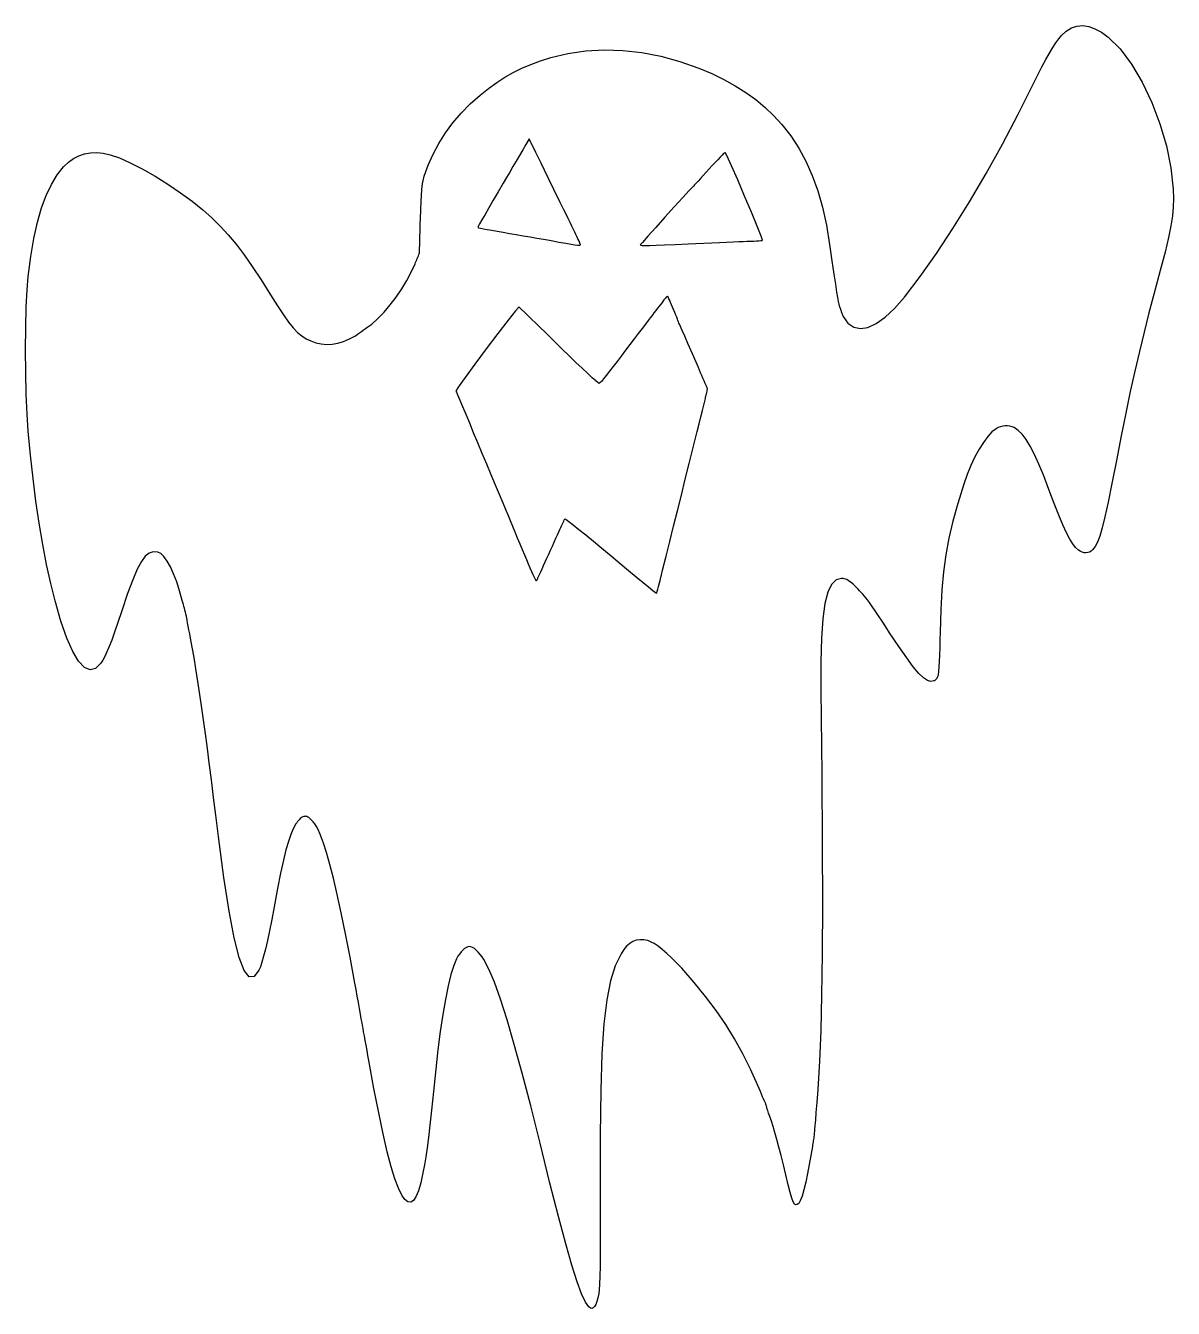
# Model space of a CAD drawing. Extents: x -104 to 104, y -129 to 104.
import ezdxf

# ---------------------------------------------------------------- set-up
doc = ezdxf.new("R2010")
doc.units = 0
doc.layers.add('Layer_1', color=7, linetype='CONTINUOUS')

msp = doc.modelspace()

# ---------------------------------------------------------------- linework, layer by layer
at = {"layer": 'Layer_1', "color": 7}
for points in [[(-1.528686, -128.37857), (-2.158365, -127.501931), (-2.864976, -126.016398), (-3.678655, -123.82116), (-4.629537, -120.815437), (-5.747758, -116.898362), (-7.063456, -111.969125), (-8.606767, -105.926889), (-10.407826, -98.670814), (-12.096565, -91.918083), (-13.652262, -85.953345), (-15.08248, -80.751876), (-16.394782, -76.288983), (-17.596733, -72.54), (-18.695894, -69.480175), (-19.69983, -67.084842), (-20.616103, -65.329278), (-20.924258, -64.861495), (-21.260483, -64.423289), (-21.613495, -64.024791), (-21.972015, -63.676021), (-22.324761, -63.387166), (-22.660451, -63.168331), (-22.967806, -63.029591), (-23.235542, -62.981105), (-23.488162, -63.029111), (-23.775319, -63.165537), (-24.085145, -63.378982), (-24.405769, -63.658156), (-24.725321, -63.991658), (-25.031931, -64.368142), (-25.313729, -64.776208), (-25.558845, -65.204564), (-26.066351, -66.420801), (-26.577972, -68.081397), (-27.086591, -70.148562), (-27.585093, -72.584534), (-28.066367, -75.351498), (-28.523291, -78.411746), (-28.948758, -81.727434), (-29.335643, -85.260771), (-29.747218, -89.314752), (-30.095836, -92.653328), (-30.395579, -95.390715), (-30.660532, -97.64107), (-30.904775, -99.518582), (-31.142401, -101.137436), (-31.387486, -102.61185), (-31.654118, -104.055953), (-32.049929, -105.870049), (-32.467948, -107.309778), (-32.908675, -108.37559), (-33.372597, -109.068078), (-33.860215, -109.38778), (-34.372019, -109.335174), (-34.908507, -108.910824), (-35.470171, -108.115268), (-36.091207, -106.853904), (-36.733494, -105.14265), (-37.404706, -102.950263), (-38.112505, -100.245473), (-38.86456, -96.997011), (-39.668537, -93.173605), (-40.532098, -88.743986), (-41.462918, -83.676912), (-41.626211, -82.766322), (-41.792951, -81.83767), (-41.958469, -80.91692), (-42.118074, -80.030065), (-42.267093, -79.203125), (-42.400847, -78.462038), (-42.514653, -77.832852), (-42.603832, -77.341475), (-42.698224, -76.822073), (-42.82696, -76.112594), (-42.984316, -75.244564), (-43.164568, -74.249617), (-43.361988, -73.159449), (-43.570844, -72.005584), (-43.785417, -70.819686), (-43.999974, -69.633337), (-44.866743, -64.931543), (-45.683339, -60.693101), (-46.452824, -56.904381), (-47.178242, -53.551722), (-47.862654, -50.62155), (-48.509109, -48.100233), (-49.120665, -45.97414), (-49.700372, -44.229668), (-50.055131, -43.276773), (-50.377053, -42.472439), (-50.675994, -41.798803), (-50.961804, -41.23814), (-51.244348, -40.772615), (-51.53347, -40.384475), (-51.839038, -40.055883), (-52.1709, -39.769089), (-52.364668, -39.623519), (-52.531597, -39.513452), (-52.680246, -39.437083), (-52.819181, -39.392633), (-52.956962, -39.37824), (-53.102154, -39.392068), (-53.26332, -39.432313), (-53.449025, -39.49714), (-53.587009, -39.565579), (-53.739867, -39.669352), (-53.902534, -39.803294), (-54.069931, -39.96227), (-54.23699, -40.141171), (-54.398638, -40.334888), (-54.549808, -40.538314), (-54.685427, -40.746284), (-55.170143, -41.636271), (-55.622692, -42.675752), (-56.060693, -43.931726), (-56.501775, -45.47105), (-56.963564, -47.360698), (-57.463684, -49.667638), (-58.019755, -52.458732), (-58.649407, -55.800976), (-59.081777, -58.090166), (-59.487099, -60.128685), (-59.866078, -61.919526), (-60.219421, -63.465624), (-60.54784, -64.76997), (-60.852042, -65.8355), (-61.132734, -66.665206), (-61.390623, -67.261993), (-62.292428, -68.462876), (-63.184377, -68.502444), (-64.073651, -67.356989), (-64.967434, -65.002804), (-65.87291, -61.416211), (-66.797267, -56.573419), (-67.747679, -50.450749), (-68.731333, -43.024494), (-69.210261, -39.165529), (-69.611234, -35.942946), (-69.945772, -33.265532), (-70.225404, -31.042044), (-70.461646, -29.181268), (-70.666034, -27.59199), (-70.85008, -26.182911), (-71.025314, -24.862873), (-71.371835, -22.325724), (-71.731203, -19.795517), (-72.097031, -17.31326), (-72.462929, -14.91993), (-72.822506, -12.656536), (-73.169382, -10.564113), (-73.497169, -8.683666), (-73.799471, -7.056147), (-73.949659, -6.276339), (-74.089774, -5.543718), (-74.216743, -4.874654), (-74.327506, -4.285543), (-74.418994, -3.792811), (-74.488142, -3.412884), (-74.531878, -3.162129), (-74.547146, -3.056973), (-74.641109, -2.707356), (-74.735072, -2.357768), (-74.829035, -2.008179), (-74.923001, -1.65859), (-75.016961, -1.309002), (-75.110927, -0.959385), (-75.204887, -0.609796), (-75.298853, -0.260179), (-75.782257, 1.500351), (-76.311689, 3.121548), (-76.874537, 4.578464), (-77.458195, 5.846263), (-78.050057, 6.899996), (-78.637514, 7.714772), (-79.207961, 8.265726), (-79.748792, 8.52791), (-80.568684, 8.590338), (-81.314835, 8.373309), (-82.02361, 7.817557), (-82.731384, 6.863843), (-83.474529, 5.452817), (-84.28942, 3.525239), (-85.212422, 1.021815), (-86.279908, -2.116722), (-86.981242, -4.211714), (-87.584782, -5.962874), (-88.107593, -7.412452), (-88.566729, -8.602894), (-88.979254, -9.576532), (-89.362229, -10.375701), (-89.732716, -11.042733), (-90.107773, -11.620075), (-91.048967, -12.570035), (-92.036381, -12.817996), (-93.060193, -12.377447), (-94.110584, -11.261766), (-95.17774, -9.484359), (-96.251832, -7.058659), (-97.323049, -3.998043), (-98.381566, -0.316003), (-99.164665, 2.865658), (-99.906743, 6.292089), (-100.603485, 9.936114), (-101.250581, 13.77047), (-101.843719, 17.767911), (-102.378586, 21.901259), (-102.850871, 26.143273), (-103.256263, 30.466728), (-103.457965, 33.531159), (-103.602022, 37.159654), (-103.688439, 41.133964), (-103.71722, 45.235838), (-103.688365, 49.24702), (-103.601878, 52.949256), (-103.457759, 56.124296), (-103.256009, 58.553888), (-102.774945, 62.17194), (-102.211765, 65.435766), (-101.561765, 68.359944), (-100.820234, 70.959053), (-99.98246, 73.247672), (-99.043738, 75.240378), (-97.999364, 76.951751), (-96.84462, 78.39637), (-95.970042, 79.240726), (-95.050048, 79.920861), (-94.080869, 80.437757), (-93.058742, 80.7924), (-91.979897, 80.985773), (-90.840566, 81.018855), (-89.636981, 80.892632), (-88.365381, 80.608087), (-86.714429, 80.031509), (-84.749578, 79.152334), (-82.564179, 78.026081), (-80.251574, 76.708284), (-77.90511, 75.254475), (-75.618134, 73.720177), (-73.483989, 72.160924), (-71.596019, 70.632245), (-69.960185, 69.164532), (-68.431839, 67.664566), (-66.971215, 66.082431), (-65.538536, 64.368221), (-64.09403, 62.472035), (-62.597922, 60.343953), (-61.010436, 57.934074), (-59.291804, 55.192491), (-58.043298, 53.194239), (-56.969409, 51.558109), (-56.031105, 50.239353), (-55.189351, 49.193209), (-54.405121, 48.374928), (-53.639379, 47.73975), (-52.853096, 47.24292), (-52.007239, 46.83969), (-51.047726, 46.503605), (-50.081236, 46.295862), (-49.103531, 46.216947), (-48.110374, 46.267346), (-47.097529, 46.44755), (-46.060758, 46.758043), (-44.995823, 47.199314), (-43.898493, 47.771847), (-43.527743, 48.038798), (-43.156993, 48.305755), (-42.786244, 48.572706), (-42.415494, 48.83966), (-42.044744, 49.106614), (-41.673992, 49.373566), (-41.303245, 49.64052), (-40.932495, 49.907474), (-39.823091, 50.898771), (-38.700479, 52.065119), (-37.589674, 53.371794), (-36.515695, 54.784068), (-35.503556, 56.267222), (-34.578282, 57.786528), (-33.764889, 59.307268), (-33.088402, 60.794715), (-32.986545, 61.042565), (-32.884683, 61.290416), (-32.782826, 61.538266), (-32.680969, 61.786119), (-32.57911, 62.033967), (-32.47725, 62.281817), (-32.375393, 62.529671), (-32.273534, 62.777521), (-32.251944, 63.543054), (-32.230325, 64.308588), (-32.208735, 65.074121), (-32.187117, 65.839655), (-32.165527, 66.605188), (-32.143909, 67.370721), (-32.122319, 68.136255), (-32.100701, 68.901788), (-32.047045, 70.662434), (-31.992581, 72.10231), (-31.933004, 73.270103), (-31.864009, 74.2145), (-31.781287, 74.984191), (-31.680523, 75.627858), (-31.557412, 76.194193), (-31.407639, 76.731883), (-30.700176, 78.748936), (-29.820641, 80.731768), (-28.775276, 82.671331), (-27.570328, 84.558583), (-26.212043, 86.384476), (-24.706664, 88.139957), (-23.060438, 89.81599), (-21.279611, 91.403518), (-19.745627, 92.63364), (-18.253183, 93.723461), (-16.771954, 94.689127), (-15.271615, 95.546769), (-13.721844, 96.312534), (-12.092314, 97.002556), (-10.352704, 97.632979), (-8.472686, 98.219944), (-5.337426, 98.972281), (-2.098364, 99.439195), (1.224117, 99.622117), (4.609636, 99.52249), (8.037811, 99.14175), (11.488259, 98.481327), (14.940599, 97.54267), (18.37445, 96.327207), (20.73479, 95.329207), (22.940709, 94.263934), (25.001335, 93.125195), (26.925796, 91.906817), (28.72322, 90.6026), (30.402733, 89.206368), (31.973466, 87.711925), (33.444544, 86.113094), (35.072927, 84.05069), (36.532501, 81.833431), (37.829829, 79.444823), (38.971482, 76.868397), (39.964027, 74.087664), (40.814024, 71.086146), (41.528043, 67.847364), (42.112652, 64.354836), (42.544509, 61.365402), (42.893087, 58.976998), (43.169933, 57.116739), (43.386601, 55.71174), (43.554639, 54.689103), (43.685593, 53.975952), (43.791017, 53.499395), (43.88246, 53.186546), (43.913648, 53.096379), (43.944834, 53.006209), (43.976022, 52.916041), (44.00721, 52.825874), (44.038399, 52.735704), (44.069587, 52.645537), (44.100773, 52.555367), (44.131961, 52.4652), (44.188905, 52.31311), (44.245849, 52.161021), (44.302787, 52.008931), (44.359731, 51.856842), (44.416675, 51.704752), (44.473616, 51.552663), (44.53056, 51.400573), (44.587501, 51.248483), (45.441926, 50.041758), (46.488974, 49.319009), (47.708597, 49.073837), (49.080728, 49.299858), (50.585319, 49.99067), (52.202309, 51.139887), (53.911638, 52.741114), (55.693254, 54.787962), (58.54849, 58.526168), (61.494024, 62.694751), (64.49487, 67.235856), (67.516045, 72.091633), (70.522569, 77.204233), (73.479465, 82.515804), (76.351742, 87.968493), (79.104428, 93.504451), (79.884518, 95.093097), (80.626847, 96.546959), (81.329101, 97.862055), (81.988976, 99.034407), (82.604158, 100.06003), (83.172345, 100.93495), (83.691222, 101.655181), (84.15848, 102.216747), (85.046653, 103.032406), (85.991519, 103.605546), (86.989353, 103.936279), (88.036423, 104.024722), (89.129001, 103.870987), (90.263359, 103.475185), (91.435772, 102.83743), (92.642512, 101.957839), (94.805226, 99.810405), (96.880796, 97.034603), (98.814215, 93.759154), (100.550466, 90.112781), (102.034532, 86.22421), (103.211404, 82.222158), (104.026064, 78.235351), (104.423498, 74.392509), (104.476494, 72.694271), (104.449965, 71.126222), (104.31495, 69.528364), (104.042422, 67.740687), (103.603371, 65.603192), (102.968792, 62.955871), (102.109679, 59.638727), (100.997027, 55.491754), (100.051509, 51.932122), (99.159483, 48.431065), (98.30674, 44.925749), (97.479084, 41.353355), (96.662308, 37.651048), (95.842215, 33.756003), (95.004599, 29.605397), (94.135259, 25.1364), (93.326314, 20.963155), (92.648397, 17.606381), (92.074551, 14.964863), (91.577826, 12.937407), (91.131269, 11.422748), (90.707921, 10.319739), (90.280837, 9.527146), (89.823056, 8.943736), (89.559867, 8.714008), (89.266974, 8.54823), (88.950955, 8.446517), (88.618396, 8.408982), (88.275868, 8.435793), (87.92996, 8.526922), (87.587243, 8.682512), (87.254309, 8.90273), (86.748812, 9.374859), (86.232235, 10.031618), (85.686683, 10.909725), (85.094259, 12.04598), (84.43707, 13.477128), (83.697219, 15.239973), (82.856812, 17.371239), (81.897951, 19.907709), (80.95797, 22.355904), (80.084572, 24.46369), (79.266184, 26.251635), (78.491232, 27.740315), (77.748144, 28.950303), (77.025353, 29.902171), (76.311283, 30.616492), (75.594365, 31.113841), (75.224061, 31.279571), (74.825442, 31.390004), (74.40722, 31.445656), (73.978101, 31.447067), (73.546803, 31.3947), (73.122031, 31.289101), (72.712501, 31.13078), (72.326926, 30.920257), (71.575462, 30.324559), (70.800668, 29.491351), (70.016664, 28.444807), (69.237558, 27.209094), (68.477463, 25.808394), (67.750495, 24.266871), (67.070769, 22.608699), (66.452394, 20.858055), (65.353633, 17.346443), (64.454967, 14.12655), (63.7367, 11.075248), (63.179136, 8.069384), (62.762576, 4.98588), (62.467315, 1.701576), (62.273663, -1.906692), (62.161917, -5.962), (62.130567, -7.439602), (62.091375, -8.84521), (62.045915, -10.146113), (61.995756, -11.309659), (61.942466, -12.303081), (61.887614, -13.093699), (61.832769, -13.64883), (61.779497, -13.935737), (61.719034, -14.078316), (61.64359, -14.219878), (61.556175, -14.356671), (61.459804, -14.485026), (61.35749, -14.601217), (61.252241, -14.701519), (61.147071, -14.782234), (61.044991, -14.839666), (60.497881, -14.944314), (59.879241, -14.770437), (59.159603, -14.285777), (58.309499, -13.45816), (57.299454, -12.255499), (56.099989, -10.645562), (54.681634, -8.596205), (53.014922, -6.075227), (52.331098, -5.029763), (51.65379, -4.004506), (51.00064, -3.025534), (50.389282, -2.118782), (49.837357, -1.310272), (49.362507, -0.62608), (48.982362, -0.092116), (48.71457, 0.265544), (48.426347, 0.572687), (48.138125, 0.879801), (47.849909, 1.186943), (47.561686, 1.494086), (47.273464, 1.801228), (46.985247, 2.108342), (46.697025, 2.415485), (46.408803, 2.722599), (46.060656, 3.006656), (45.758182, 3.235877), (45.4907, 3.415455), (45.247515, 3.550696), (45.017936, 3.646764), (44.79128, 3.708909), (44.556852, 3.742353), (44.30397, 3.752513), (43.292587, 3.491006), (42.452936, 2.674932), (41.776198, 1.25685), (41.253537, -0.810513), (40.876135, -3.574625), (40.635168, -7.082817), (40.521808, -11.382472), (40.527227, -16.520921), (40.681978, -31.757336), (40.777191, -44.585691), (40.810344, -55.326307), (40.778907, -64.299534), (40.680369, -71.825639), (40.512201, -78.225), (40.271883, -83.817854), (39.956895, -88.924552), (39.786724, -91.284099), (39.650436, -93.109004), (39.544179, -94.473013), (39.46409, -95.449981), (39.406316, -96.113627), (39.366997, -96.537779), (39.342274, -96.79621), (39.328304, -96.962749), (39.326047, -96.996192), (39.323789, -97.029636), (39.321531, -97.063079), (39.319273, -97.096522), (39.317016, -97.129937), (39.314758, -97.163381), (39.3125, -97.196824), (39.310242, -97.230296), (39.270113, -97.483336), (39.229984, -97.736405), (39.189852, -97.989502), (39.149726, -98.24257), (39.109596, -98.495667), (39.069464, -98.748736), (39.029338, -99.001804), (38.989206, -99.254873), (38.721648, -100.878102), (38.42567, -102.541774), (38.109477, -104.178522), (37.781255, -105.720895), (37.449207, -107.101554), (37.121521, -108.253105), (36.806398, -109.108126), (36.512029, -109.599249), (36.244234, -109.820285), (36.004607, -109.871029), (35.775632, -109.712589), (35.539784, -109.306161), (35.279553, -108.61291), (34.977411, -107.593975), (34.615842, -106.210522), (34.177334, -104.423745), (33.731556, -102.59836), (33.310726, -100.921565), (32.914014, -99.390368), (32.5406, -98.001722), (32.189651, -96.752691), (31.860352, -95.640227), (31.551872, -94.66134), (31.263384, -93.813064), (31.163345, -93.528641), (31.066218, -93.246644), (30.9744, -92.974441), (30.890289, -92.719397), (30.816282, -92.488849), (30.754774, -92.290221), (30.708168, -92.130822), (30.678854, -92.018018), (30.656389, -91.926776), (30.62938, -91.829155), (30.598844, -91.728204), (30.565812, -91.626914), (30.531311, -91.528362), (30.496366, -91.43554), (30.462, -91.351466), (30.429237, -91.279217), (30.374497, -91.159554), (30.277161, -90.93959), (30.142668, -90.631912), (29.976459, -90.249049), (29.783972, -89.80359), (29.570643, -89.308064), (29.341911, -88.775031), (29.103216, -88.217106), (27.770172, -85.248805), (26.368247, -82.435868), (24.875627, -79.744766), (23.270495, -77.141859), (21.531037, -74.593533), (19.635436, -72.066205), (17.561877, -69.52629), (15.288545, -66.940118), (14.361307, -65.95045), (13.457822, -65.047), (12.58848, -64.238236), (11.76367, -63.532652), (10.993782, -62.938659), (10.289204, -62.464751), (9.660327, -62.119424), (9.117539, -61.911144), (8.399153, -61.771162), (7.713507, -61.756768), (7.060634, -61.86802), (6.440573, -62.104861), (5.853359, -62.467235), (5.29903, -62.955169), (4.77762, -63.568607), (4.289166, -64.307578), (3.233096, -66.493276), (2.374755, -69.22609), (1.698557, -72.681619), (1.188913, -77.035433), (0.830238, -82.463074), (0.606943, -89.14017), (0.503442, -97.242262), (0.504148, -106.944892), (0.521222, -111.557109), (0.526362, -115.375435), (0.518532, -118.476605), (0.496699, -120.937442), (0.45983, -122.834737), (0.406891, -124.245199), (0.336848, -125.245705), (0.248668, -125.912992), (0.078155, -126.715773), (-0.109454, -127.380519), (-0.312987, -127.905537), (-0.531273, -128.289246), (-0.763143, -128.529982), (-1.007425, -128.626163), (-1.26295, -128.576153), (-1.528546, -128.378316), (-1.52855, -128.378316), (-1.528553, -128.378316), (-1.528557, -128.378316), (-1.52856, -128.378316), (-1.528564, -128.378316), (-1.528567, -128.378316), (-1.528571, -128.378316), (-1.528686, -128.37857)], [(-3.080303, 64.31745), (-3.101323, 64.393963), (-3.161561, 64.548316), (-3.256795, 64.771198), (-3.382801, 65.053299), (-3.535357, 65.385305), (-3.710237, 65.757909), (-3.903219, 66.161794), (-4.110078, 66.587651), (-4.350636, 67.079062), (-4.640218, 67.67082), (-4.967825, 68.34044), (-5.322461, 69.06544), (-5.693127, 69.823334), (-6.068826, 70.591639), (-6.43856, 71.34787), (-6.791332, 72.069544), (-7.887586, 74.312191), (-8.814342, 76.207556), (-9.588385, 77.789917), (-10.226496, 79.093547), (-10.745462, 80.152721), (-11.162064, 81.001713), (-11.493087, 81.674805), (-11.755315, 82.206263), (-11.833635, 82.364649), (-11.911956, 82.523035), (-11.990276, 82.681421), (-12.068596, 82.839807), (-12.146916, 82.998196), (-12.225237, 83.156582), (-12.303557, 83.314967), (-12.381877, 83.473353), (-12.969353, 82.473161), (-13.556829, 81.472965), (-14.144304, 80.47277), (-14.73178, 79.472577), (-15.319256, 78.472381), (-15.906731, 77.472189), (-16.494207, 76.471993), (-17.081683, 75.471797), (-18.024073, 73.863032), (-18.899952, 72.359439), (-19.690383, 70.994133), (-20.37643, 69.800212), (-20.93916, 68.810786), (-21.359637, 68.058951), (-21.618927, 67.577822), (-21.698096, 67.400499), (-21.565644, 67.36646), (-21.218425, 67.295978), (-20.680028, 67.19337), (-19.974047, 67.062944), (-19.124072, 66.909017), (-18.153694, 66.735894), (-17.086506, 66.547891), (-15.946098, 66.349317), (-14.740395, 66.140227), (-13.486048, 65.922078), (-12.219775, 65.701298), (-10.978291, 65.484309), (-9.798313, 65.277541), (-8.716555, 65.087417), (-7.769734, 64.920361), (-6.994565, 64.7828), (-5.740764, 64.560127), (-4.787779, 64.394251), (-4.09442, 64.280272), (-3.619495, 64.213295), (-3.321812, 64.188432), (-3.160181, 64.200765), (-3.093409, 64.245407), (-3.080303, 64.31745)], [(16.490995, 64.457539), (17.879154, 64.521581), (19.307988, 64.585978), (20.736659, 64.648993), (22.124327, 64.70888), (23.430151, 64.763897), (24.613293, 64.812304), (25.632913, 64.852359), (26.44817, 64.882314), (27.131768, 64.907968), (27.774048, 64.935711), (28.360627, 64.96465), (28.877122, 64.993911), (29.309153, 65.02261), (29.642339, 65.049873), (29.862297, 65.074821), (29.954643, 65.09658), (29.719075, 65.820768), (28.995316, 67.645668), (27.940121, 70.202251), (26.710264, 73.121502), (25.462513, 76.034399), (24.353632, 78.571918), (23.54039, 80.365048), (23.179553, 81.044761), (23.087498, 80.983341), (22.893558, 80.807307), (22.609705, 80.529002), (22.24791, 80.16077), (21.820143, 79.714952), (21.338375, 79.203893), (20.814578, 78.639937), (20.260722, 78.035422), (19.706243, 77.426604), (19.180653, 76.850295), (18.696049, 76.319706), (18.26453, 75.848048), (17.898193, 75.448528), (17.609136, 75.134358), (17.409455, 74.918746), (17.31125, 74.814903), (16.670363, 74.1328), (15.481933, 72.836302), (13.941061, 71.141507), (12.242848, 69.264512), (10.582396, 67.421406), (9.154805, 65.828295), (8.155176, 64.701272), (7.778611, 64.256433), (7.863791, 64.203691), (8.148449, 64.171188), (8.676254, 64.159927), (9.490878, 64.170906), (10.635993, 64.205153), (12.15527, 64.263666), (14.09238, 64.347453), (16.490995, 64.457539)], [(11.823935, 5.245242), (12.464619, 7.816992), (13.129405, 10.483936), (13.813949, 13.22866), (14.513908, 16.033808), (15.224939, 18.881935), (15.942699, 21.755652), (16.662844, 24.637547), (17.381033, 27.510219), (17.750013, 28.987661), (18.110271, 30.433824), (18.452775, 31.812214), (18.768495, 33.086321), (19.048399, 34.219646), (19.283455, 35.175682), (19.46463, 35.917932), (19.582895, 36.409891), (19.633689, 36.624831), (19.684484, 36.839769), (19.735278, 37.054704), (19.786072, 37.269644), (19.836866, 37.484582), (19.88766, 37.69952), (19.938454, 37.914454), (19.989249, 38.129395), (19.779587, 38.613996), (19.569925, 39.098597), (19.360263, 39.583198), (19.150601, 40.067799), (18.940939, 40.5524), (18.731277, 41.037003), (18.521615, 41.521604), (18.311953, 42.006205), (17.223954, 44.518646), (16.412044, 46.389356), (15.833681, 47.718183), (15.446319, 48.604973), (15.207419, 49.149574), (15.074437, 49.45184), (15.004834, 49.611617), (14.956068, 49.728751), (14.947141, 49.750679), (14.938214, 49.772608), (14.929287, 49.794537), (14.920361, 49.816465), (14.911434, 49.838394), (14.902507, 49.860323), (14.893581, 49.882251), (14.884654, 49.90418), (14.797065, 50.085053), (14.709445, 50.291042), (14.615181, 50.530722), (14.50766, 50.812693), (14.380266, 51.145534), (14.226386, 51.537835), (14.039406, 51.998184), (13.812712, 52.535171), (13.619348, 52.984192), (13.435607, 53.410029), (13.265748, 53.802871), (13.114035, 54.152897), (12.984726, 54.450292), (12.882085, 54.685239), (12.810372, 54.84792), (12.773848, 54.928523), (12.740893, 54.943029), (12.679389, 54.916303), (12.592881, 54.851792), (12.484916, 54.752964), (12.359039, 54.623288), (12.218797, 54.466223), (12.067735, 54.28524), (11.9094, 54.083801), (11.721437, 53.837822), (11.48544, 53.529189), (11.210912, 53.170318), (10.907354, 52.773621), (10.584267, 52.351518), (10.251155, 51.916419), (9.917518, 51.480744), (9.59286, 51.056903), (9.207836, 50.552896), (8.701189, 49.887456), (8.094553, 49.089111), (7.409559, 48.186384), (6.66784, 47.207804), (5.891028, 46.181889), (5.100755, 45.137176), (4.318654, 44.102177), (3.562769, 43.107064), (2.847631, 42.176656), (2.189604, 41.331463), (1.605052, 40.591993), (1.11034, 39.978757), (0.721833, 39.512267), (0.455894, 39.213035), (0.328887, 39.101566), (0.145247, 39.22118), (-0.283007, 39.584225), (-0.928129, 40.164781), (-1.762372, 40.936916), (-2.757993, 41.874709), (-3.887244, 42.952228), (-5.12238, 44.14355), (-6.435655, 45.422745), (-8.958412, 47.891459), (-10.86129, 49.751825), (-12.233805, 51.089892), (-13.165472, 51.991713), (-13.745806, 52.543336), (-14.064323, 52.830816), (-14.210538, 52.9402), (-14.273967, 52.957528), (-14.864044, 52.312961), (-16.215924, 50.611785), (-18.068068, 48.202789), (-20.158933, 45.434759), (-22.226981, 42.65649), (-24.010668, 40.216767), (-25.248455, 38.464378), (-25.678801, 37.748118), (-25.574223, 37.524914), (-25.326681, 36.955824), (-24.952318, 36.079107), (-24.467278, 34.933019), (-23.887701, 33.55582), (-23.229733, 31.985775), (-22.509514, 30.261138), (-21.743188, 28.420166), (-20.944364, 26.498853), (-20.131006, 24.543962), (-19.325789, 22.609893), (-18.551385, 20.751051), (-17.830466, 19.021836), (-17.185707, 17.476658), (-16.639779, 16.169918), (-16.215355, 15.156015), (-15.835851, 14.250135), (-15.418659, 13.253016), (-14.977425, 12.197307), (-14.525793, 11.115775), (-14.07741, 10.041045), (-13.645921, 9.005825), (-13.244971, 8.042827), (-12.888207, 7.184758), (-12.563424, 6.410707), (-12.254118, 5.688557), (-11.96751, 5.034112), (-11.710821, 4.463176), (-11.491273, 3.991555), (-11.316087, 3.635052), (-11.192484, 3.4095), (-11.127688, 3.330703), (-11.092863, 3.338323), (-11.055161, 3.359772), (-11.015782, 3.393808), (-10.975922, 3.438879), (-10.936781, 3.493461), (-10.899555, 3.556086), (-10.865445, 3.625259), (-10.835647, 3.699455), (-10.777434, 3.842654), (-10.661905, 4.10958), (-10.495966, 4.484823), (-10.286522, 4.95303), (-10.040479, 5.498819), (-9.764742, 6.10681), (-9.466219, 6.761651), (-9.151814, 7.44793), (-8.824204, 8.163336), (-8.487835, 8.901544), (-8.152265, 9.641362), (-7.827055, 10.361593), (-7.521763, 11.040958), (-7.245949, 11.658291), (-7.009172, 12.19234), (-6.820992, 12.621882), (-6.661183, 12.98561), (-6.505701, 13.330994), (-6.358406, 13.650074), (-6.223159, 13.93478), (-6.10382, 14.177209), (-6.004249, 14.369318), (-5.928308, 14.503119), (-5.879858, 14.570655), (-5.680171, 14.461689), (-5.17078, 14.089776), (-4.385939, 13.482321), (-3.359899, 12.66684), (-2.126912, 11.670793), (-0.721231, 10.521613), (0.822893, 9.246815), (2.471208, 7.873832), (4.117658, 6.498902), (5.656448, 5.218572), (7.0537, 4.060671), (8.275534, 3.053053), (9.288074, 2.223574), (10.05744, 1.600117), (10.549754, 1.210481), (10.731138, 1.082578), (10.766231, 1.178223), (10.83929, 1.429372), (10.945833, 1.818924), (11.081378, 2.329802), (11.241443, 2.944962), (11.421545, 3.6473), (11.617202, 4.419742), (11.823935, 5.245242)]]:
    msp.add_lwpolyline(points, close=True, dxfattribs=at)

doc.saveas('drawing.dxf')
